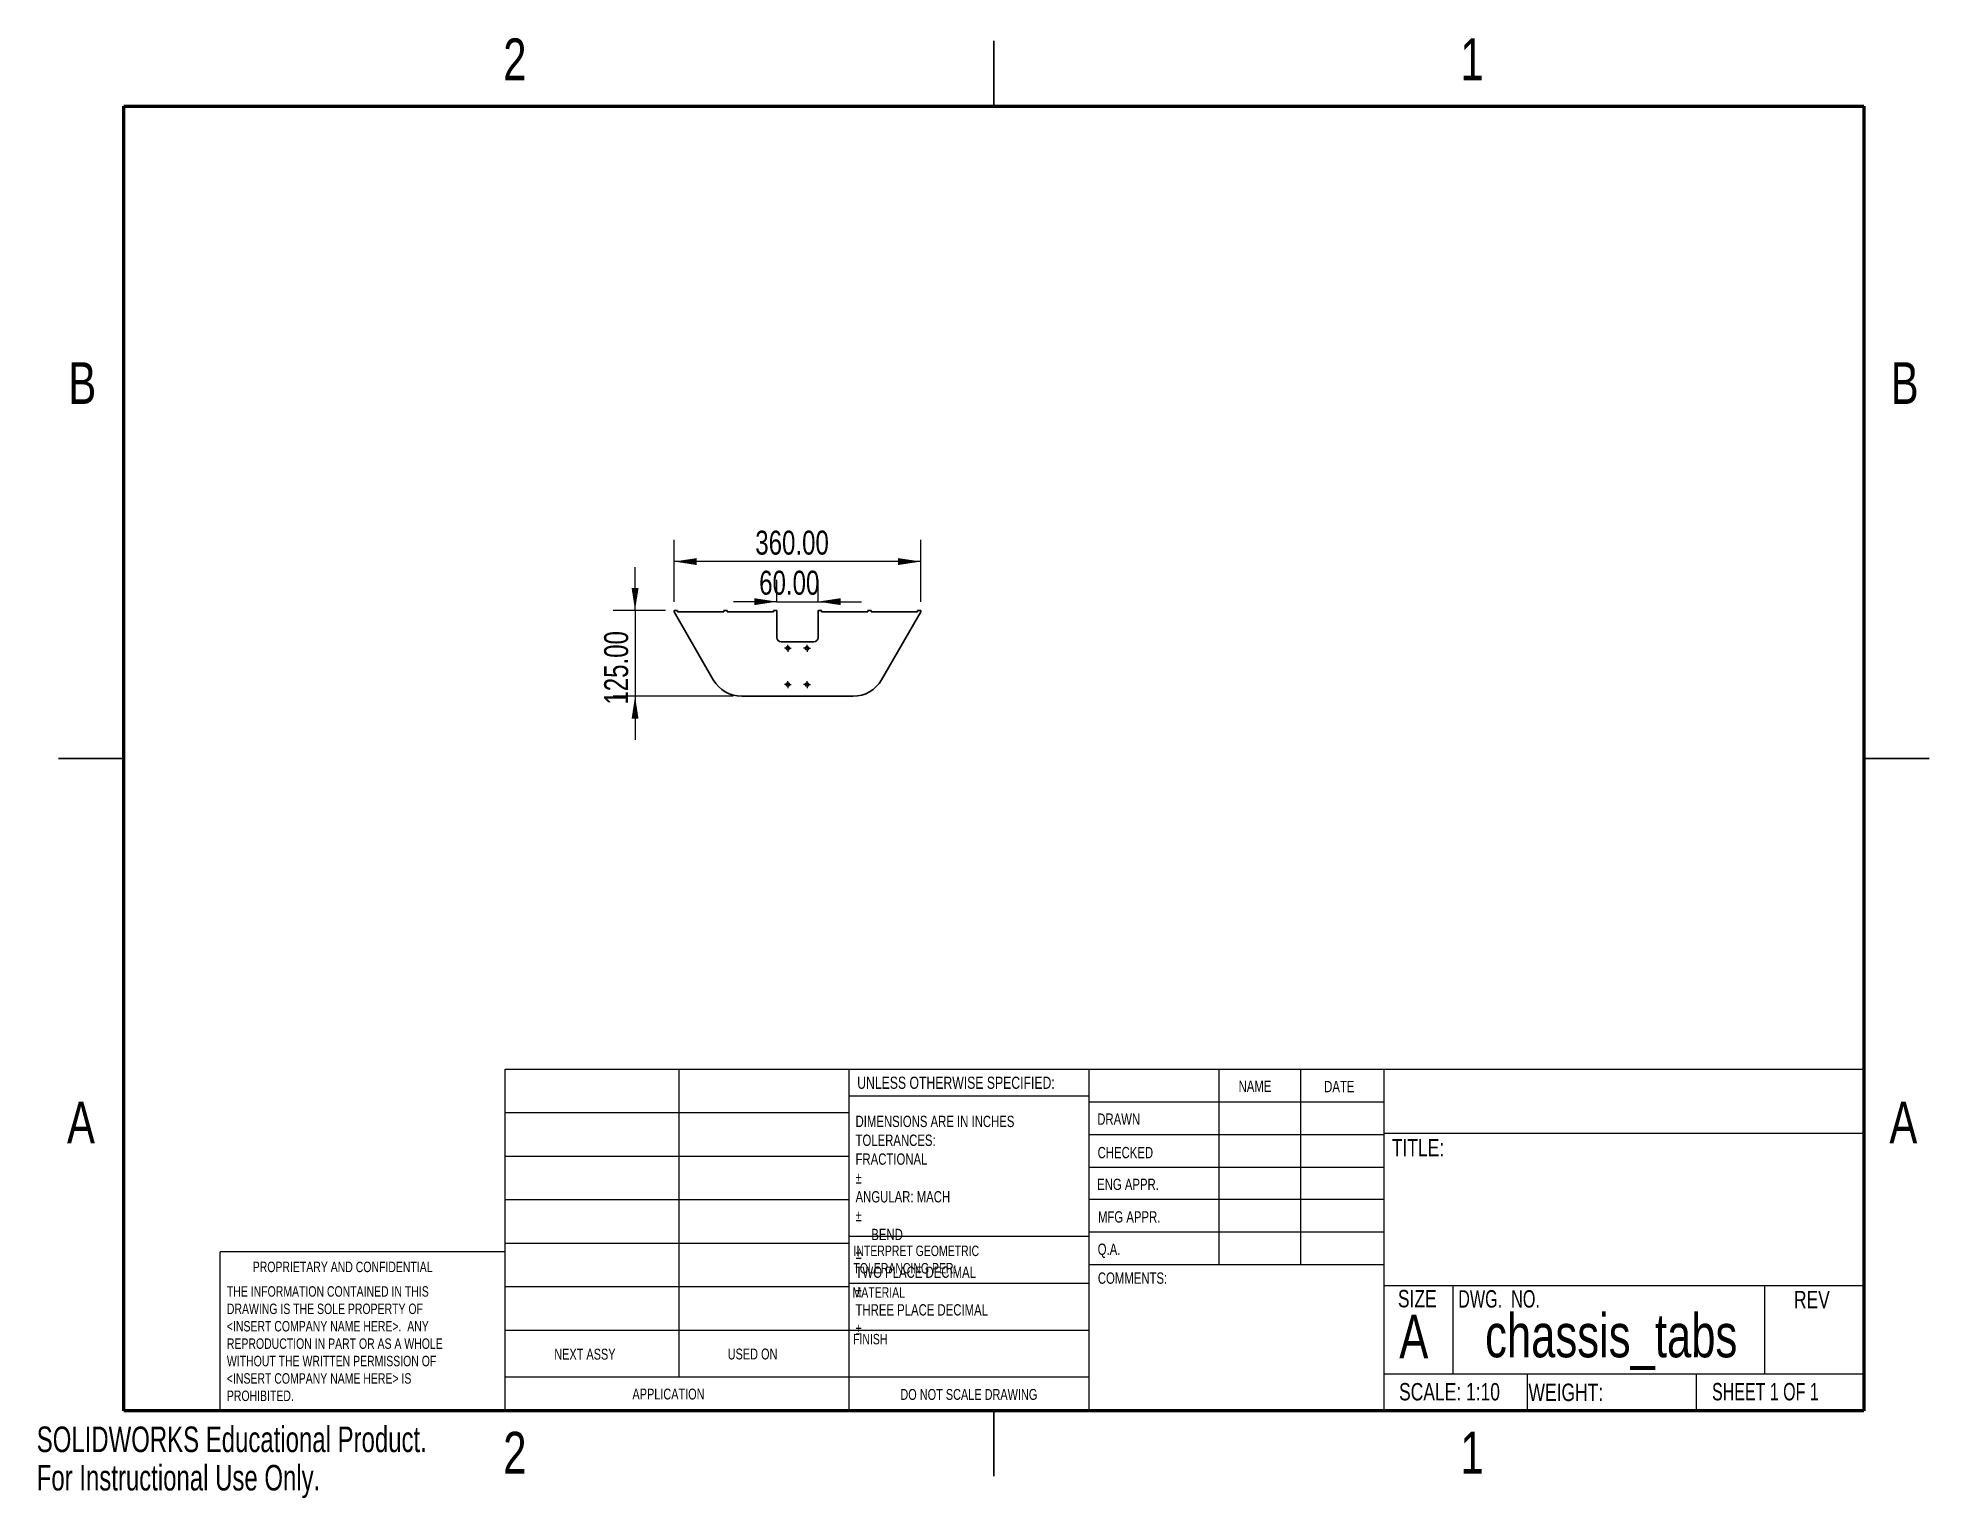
# Model space of a CAD drawing. Header units: millimetres. Extents: x 0 to 276, y 0 to 213.
import ezdxf

# ---------------------------------------------------------------- set-up
doc = ezdxf.new("R2010")
doc.units = ezdxf.units.MM
doc.styles.add('SLDTEXTSTYLE0', font='TXT', dxfattribs={"width": 0.75})
doc.styles.add('SLDTEXTSTYLE1', font='TXT', dxfattribs={"width": 0.6875})
doc.styles.add('SLDTEXTSTYLE2', font='TXT', dxfattribs={"width": 0.694444})
doc.styles.add('SLDTEXTSTYLE3', font='TXT', dxfattribs={"width": 0.7})
doc.dimstyles.new('SLDDIMSTYLE0', dxfattribs={"dimtxt": 3.5, "dimasz": 3.302, "dimexe": 0, "dimexo": 0.0625, "dimgap": 0.875, "dimtad": 1, "dimlfac": 10, "dimrnd": 1e-09, "dimzin": 4, "dimdsep": 46, "dimtxsty": 'SLDTEXTSTYLE0', "dimsah": 1, "dimcen": 0.09, "dimadec": 0, "dimazin": 1, "dimtfac": 1, "dimtofl": 0, "dimtmove": 0, "dimatfit": 3, "dimfxl": 1, "dimfrac": 2, "dimtolj": 1, "dimtzin": 12, "dimarcsym": 0})
doc.dimstyles.new('SLDDIMSTYLE1', dxfattribs={"dimtxt": 3.5, "dimasz": 3.302, "dimexe": 0, "dimexo": 0.0625, "dimgap": 0.875, "dimtad": 1, "dimlfac": 10, "dimrnd": 1e-09, "dimzin": 4, "dimdsep": 46, "dimtxsty": 'SLDTEXTSTYLE0', "dimsah": 1, "dimcen": 0.09, "dimadec": 0, "dimazin": 1, "dimtfac": 1, "dimtmove": 0, "dimatfit": 0, "dimfxl": 1, "dimfrac": 2, "dimtolj": 1, "dimtzin": 12, "dimarcsym": 0})

# ---------------------------------------------------------------- blocks, each defined once
blk = doc.blocks.new('_D')
at = {"color": 7, "linetype": 'Continuous', "lineweight": 0}
for p, q in [((93.04, 130.82), (93.04, 139.88)), ((129.04, 130.82), (129.04, 139.88)), ((129.04, 136.71), (93.04, 136.71))]:
    blk.add_line(p, q, dxfattribs=at)
at = {"color": 7, "linetype": 'Continuous', "lineweight": 18}
for points in [[(93.04, 136.71), (96.34, 136.2), (96.34, 137.21)], [(129.04, 136.71), (125.73, 137.21), (125.73, 136.2)]]:
    blk.add_solid(points, dxfattribs=at)
at = {"color": 7, "linetype": 'Continuous', "lineweight": 18, "insert": (104.88, 141.22), "char_height": 3.5, "attachment_point": 1, "style": 'SLDTEXTSTYLE0'}
blk.add_mtext('360.00', dxfattribs=at)
blk = doc.blocks.new('_D_1')
at = {"color": 7, "linetype": 'Continuous', "lineweight": 0}
for p, q in [((87.33, 129.55), (87.33, 135.9)), ((91.77, 129.55), (84.16, 129.55)), ((87.33, 129.55), (87.33, 117.05)), ((101.64, 117.05), (84.16, 117.05)), ((87.33, 117.05), (87.33, 110.7))]:
    blk.add_line(p, q, dxfattribs=at)
at = {"color": 7, "linetype": 'Continuous', "lineweight": 18}
for points in [[(87.33, 129.55), (87.84, 132.85), (86.83, 132.85)], [(87.33, 117.05), (86.83, 113.75), (87.84, 113.75)]]:
    blk.add_solid(points, dxfattribs=at)
at = {"color": 7, "linetype": 'Continuous', "lineweight": 18, "insert": (82.82, 115.82), "char_height": 3.5, "attachment_point": 1, "rotation": 90, "style": 'SLDTEXTSTYLE0'}
blk.add_mtext('125.00', dxfattribs=at)
blk = doc.blocks.new('_D_2')
at = {"color": 7, "linetype": 'Continuous', "lineweight": 0}
for p, q in [((108.04, 130.82), (108.04, 134.03)), ((114.04, 130.82), (114.04, 134.03)), ((108.04, 130.85), (101.69, 130.85)), ((108.04, 130.85), (114.04, 130.85)), ((114.04, 130.85), (120.39, 130.85))]:
    blk.add_line(p, q, dxfattribs=at)
at = {"color": 7, "linetype": 'Continuous', "lineweight": 18}
for points in [[(108.04, 130.85), (104.73, 131.36), (104.73, 130.35)], [(114.04, 130.85), (117.34, 130.35), (117.34, 131.36)]]:
    blk.add_solid(points, dxfattribs=at)
at = {"color": 7, "linetype": 'Continuous', "lineweight": 18, "insert": (105.45, 135.37), "char_height": 3.5, "attachment_point": 1, "style": 'SLDTEXTSTYLE0'}
blk.add_mtext('60.00', dxfattribs=at)
blk = doc.blocks.new('SW_CENTERMARKSYMBOL_0')
at = {"color": 0, "linetype": 'Continuous', "lineweight": 18}
for p, q in [((-0.254, 0), (-0.504, 0)), ((0, 0), (-0.254, 0)), ((0, 0.254), (0, 0.504)), ((0, 0), (0, 0.254)), ((0, 0), (0, -0.254)), ((0, 0), (0.254, 0)), ((0.254, 0), (0.504, 0)), ((0, -0.254), (0, -0.504))]:
    blk.add_line(p, q, dxfattribs=at)
blk = doc.blocks.new('SW_CENTERMARKSYMBOL_1')
at = {"color": 0, "linetype": 'Continuous', "lineweight": 18}
for p, q in [((-0.254, 0), (-0.504, 0)), ((0, 0), (-0.254, 0)), ((0, 0.254), (0, 0.504)), ((0, 0), (0, 0.254)), ((0, 0), (0, -0.254)), ((0, 0), (0.254, 0)), ((0.254, 0), (0.504, 0)), ((0, -0.254), (0, -0.504))]:
    blk.add_line(p, q, dxfattribs=at)
blk = doc.blocks.new('SW_CENTERMARKSYMBOL_2')
at = {"color": 0, "linetype": 'Continuous', "lineweight": 18}
for p, q in [((-0.254, 0), (-0.504, 0)), ((0, 0), (-0.254, 0)), ((0, 0.254), (0, 0.504)), ((0, 0), (0, 0.254)), ((0, 0), (0, -0.254)), ((0, 0), (0.254, 0)), ((0.254, 0), (0.504, 0)), ((0, -0.254), (0, -0.504))]:
    blk.add_line(p, q, dxfattribs=at)
blk = doc.blocks.new('SW_CENTERMARKSYMBOL_3')
at = {"color": 0, "linetype": 'Continuous', "lineweight": 18}
for p, q in [((-0.254, 0), (-0.504, 0)), ((0, 0), (-0.254, 0)), ((0, 0.254), (0, 0.504)), ((0, 0), (0, 0.254)), ((0, 0), (0, -0.254)), ((0, 0), (0.254, 0)), ((0.254, 0), (0.504, 0)), ((0, -0.254), (0, -0.504))]:
    blk.add_line(p, q, dxfattribs=at)

msp = doc.modelspace()

# ---------------------------------------------------------------- linework, layer by layer
at = {"color": 7, "linetype": 'Continuous', "lineweight": 25}
for p, q in [((139.7, 212.725), (139.7, 203.2)), ((139.7, 203.2), (139.7, 212.725)), ((93.0353, 129.5473), (93.0353, 129.3473)), ((93.5353, 129.5473), (93.0353, 129.5473)), ((98.7511, 119.4473), (93.0353, 129.3473)), ((93.5353, 129.5473), (93.5353, 129.3473)), ((93.5353, 129.3473), (100.2853, 129.3473)), ((100.2853, 129.5473), (100.2853, 129.3473)), ((100.7853, 129.5473), (100.2853, 129.5473)), ((100.7853, 129.5473), (100.7853, 129.3473)), ((100.7853, 129.3473), (107.5353, 129.3473)), ((107.5353, 129.5473), (107.5353, 129.3473)), ((108.0353, 129.5473), (107.5353, 129.5473)), ((108.0353, 129.5473), (108.0353, 125.5973)), ((114.0353, 125.5973), (114.0353, 129.5473)), ((114.0353, 129.5473), (114.5353, 129.5473)), ((114.5353, 129.5473), (114.5353, 129.3473)), ((114.5353, 129.3473), (121.2853, 129.3473)), ((121.2853, 129.5473), (121.2853, 129.3473)), ((121.2853, 129.5473), (121.7853, 129.5473)), ((121.7853, 129.5473), (121.7853, 129.3473)), ((121.7853, 129.3473), (128.5353, 129.3473)), ((129.0353, 129.3473), (123.3195, 119.4473)), ((128.5353, 129.5473), (128.5353, 129.3473)), ((128.5353, 129.5473), (129.0353, 129.5473)), ((129.0353, 129.5473), (129.0353, 129.3473)), ((108.6353, 124.9973), (113.4353, 124.9973)), ((119.1626, 117.0473), (102.908, 117.0473)), ((3.175, 107.95), (12.7, 107.95)), ((12.7, 107.95), (3.175, 107.95)), ((276.225, 107.95), (266.7, 107.95)), ((266.7, 107.95), (276.225, 107.95)), ((139.7, 3.175), (139.7, 12.7)), ((139.7, 12.7), (139.7, 3.175))]:
    msp.add_line(p, q, dxfattribs=at)
at = {"color": 7, "linetype": 'Continuous', "lineweight": 50}
for p, q in [((12.7, 12.7), (12.7, 203.2)), ((12.7, 203.2), (266.7, 203.2)), ((266.7, 203.2), (266.7, 12.7)), ((266.7, 12.7), (12.7, 12.7))]:
    msp.add_line(p, q, dxfattribs=at)
at = {"color": 7, "linetype": 'Continuous', "lineweight": 18}
for p, q in [((68.3541, 62.5944), (266.7, 62.5944)), ((68.3541, 12.7), (68.3541, 62.5944)), ((93.7028, 62.5944), (93.7028, 17.6854)), ((118.5737, 12.7), (118.5737, 62.5944)), ((153.5481, 62.5944), (153.5481, 12.7)), ((172.5601, 62.5944), (172.5601, 34.0194)), ((184.4607, 62.5944), (184.4607, 34.0194)), ((196.6285, 62.5944), (196.6285, 12.7)), ((153.5481, 58.6742), (118.5737, 58.6742)), ((68.3541, 56.2444), (118.5737, 56.2444)), ((153.5481, 57.8319), (196.6285, 57.8319)), ((153.5481, 53.0694), (196.6285, 53.0694)), ((196.6285, 53.2688), (266.7, 53.2688)), ((68.3541, 49.8944), (118.5737, 49.8944)), ((153.5481, 48.3069), (196.6285, 48.3069)), ((68.3541, 43.5444), (118.5737, 43.5444)), ((196.6285, 43.5444), (153.5481, 43.5444)), ((196.6285, 38.7819), (153.5481, 38.7819)), ((26.769, 12.7), (26.769, 35.9244)), ((68.3541, 35.9244), (26.769, 35.9244)), ((68.3541, 37.1944), (118.5737, 37.1944)), ((118.5737, 38.1946), (153.6626, 38.1946)), ((196.6285, 34.0194), (153.6626, 34.0194)), ((68.3541, 30.8444), (118.5737, 30.8444)), ((118.5737, 31.3366), (153.6626, 31.3366)), ((196.6285, 30.9845), (266.7, 30.9845)), ((206.6753, 30.9845), (206.6753, 18.1073)), ((252.1728, 30.9845), (252.1728, 18.1073)), ((68.3541, 24.4944), (118.5737, 24.4944)), ((118.5737, 24.4786), (153.5481, 24.4786)), ((68.3541, 17.6854), (153.5481, 17.6854)), ((196.6285, 18.1073), (266.7, 18.1073)), ((217.5362, 18.1073), (217.5362, 12.7)), ((242.2227, 18.1073), (242.2227, 12.7))]:
    msp.add_line(p, q, dxfattribs=at)
at = {"color": 7, "linetype": 'Continuous', "lineweight": 25}
for centre in [(109.6353, 124.0473), (112.4353, 124.0473), (109.6353, 118.7473), (112.4353, 118.7473)]:
    msp.add_circle(centre, 0.25, dxfattribs=at)
for centre, radius, start, end in [((108.6353, 125.5973), 0.6, 180, 270), ((113.4353, 125.5973), 0.6, 270, 0), ((102.908, 121.8473), 4.8, 210, 270), ((119.1626, 121.8473), 4.8, 270, 330)]:
    msp.add_arc(centre, radius, start, end, dxfattribs=at)

# ---------------------------------------------------------------- block references
at = {"color": 7, "linetype": 'Continuous', "lineweight": 0}
for name, p in [('SW_CENTERMARKSYMBOL_2', (109.6353, 124.0473)), ('SW_CENTERMARKSYMBOL_3', (112.4353, 124.0473)), ('SW_CENTERMARKSYMBOL_0', (109.6353, 118.7473)), ('SW_CENTERMARKSYMBOL_1', (112.4353, 118.7473))]:
    msp.add_blockref(name, p, dxfattribs=at)

# ---------------------------------------------------------------- texts
for s, insert, char_height, attachment_point, style in [('2', (69.7886, 213.0873), 6.096, 2, 'SLDTEXTSTYLE0'), ('1', (209.4886, 213.0873), 6.096, 2, 'SLDTEXTSTYLE0'), ('B', (6.6534, 165.8123), 6.096, 2, 'SLDTEXTSTYLE0'), ('B', (272.6534, 165.8123), 6.096, 2, 'SLDTEXTSTYLE0'), ('UNLESS OTHERWISE SPECIFIED:', (119.758, 61.499), 1.778, 1, 'SLDTEXTSTYLE0'), ('NAME', (175.4238, 60.923), 1.651, 1, 'SLDTEXTSTYLE0'), ('DATE', (187.9149, 60.8789), 1.651, 1, 'SLDTEXTSTYLE0'), ('A', (6.4566, 57.8623), 6.096, 2, 'SLDTEXTSTYLE0'), ('DIMENSIONS ARE IN INCHES^JTOLERANCES:^JFRACTIONAL^J%%p^JANGULAR: MACH^J%%p^J     BEND ^J%%p^JTWO PLACE DECIMAL    ^J%%p^JTHREE PLACE DECIMAL  ^J%%p', (119.5173, 55.7945), 1.651, 1, 'SLDTEXTSTYLE0'), ('DRAWN', (154.7966, 56.1227), 1.651, 1, 'SLDTEXTSTYLE0'), ('A', (272.4566, 57.8623), 6.096, 2, 'SLDTEXTSTYLE0'), ('CHECKED', (154.8507, 51.2368), 1.651, 1, 'SLDTEXTSTYLE0'), ('TITLE:', (197.7934, 52.393), 2.54, 1, 'SLDTEXTSTYLE0'), ('ENG APPR.', (154.7772, 46.6008), 1.651, 1, 'SLDTEXTSTYLE0'), ('MFG APPR.', (154.9029, 41.8455), 1.651, 1, 'SLDTEXTSTYLE0'), ('INTERPRET GEOMETRIC^JTOLERANCING PER:', (119.2089, 36.8281), 1.524, 1, 'SLDTEXTSTYLE0'), ('Q.A.', (154.8616, 37.123), 1.651, 1, 'SLDTEXTSTYLE0'), ('PROPRIETARY AND CONFIDENTIAL', (31.5296, 34.4829), 1.524, 1, 'SLDTEXTSTYLE0'), ('THE INFORMATION CONTAINED IN THIS^JDRAWING IS THE SOLE PROPERTY OF^J<INSERT COMPANY NAME HERE>.  ANY ^JREPRODUCTION IN PART OR AS A WHOLE^JWITHOUT THE WRITTEN PERMISSION OF^J<INSERT COMPANY NAME HERE> IS ^JPROHIBITED.', (27.7544, 30.9022), 1.524, 1, 'SLDTEXTSTYLE0'), ('MATERIAL', (119.0802, 30.753), 1.524, 1, 'SLDTEXTSTYLE0'), ('COMMENTS:', (154.8838, 32.9087), 1.651, 1, 'SLDTEXTSTYLE0'), ('SIZE', (198.6796, 30.358), 2.54, 1, 'SLDTEXTSTYLE0'), ('DWG.  NO.', (207.4807, 30.3225), 2.54, 1, 'SLDTEXTSTYLE2'), ('REV', (256.4849, 30.2233), 2.54, 1, 'SLDTEXTSTYLE0'), ('A', (198.88, 26.7244), 6.35, 1, 'SLDTEXTSTYLE0'), ('chassis_tabs', (229.8128, 26.8729), 6.35, 2, 'SLDTEXTSTYLE0'), ('FINISH', (119.1497, 23.9382), 1.524, 1, 'SLDTEXTSTYLE0'), ('NEXT ASSY', (75.5415, 21.7713), 1.5875, 1, 'SLDTEXTSTYLE0'), ('USED ON', (100.8541, 21.7976), 1.5875, 1, 'SLDTEXTSTYLE0'), ('SCALE: 1:10', (198.8486, 16.7647), 2.54, 1, 'SLDTEXTSTYLE0'), ('WEIGHT:', (217.74, 16.6777), 2.54, 1, 'SLDTEXTSTYLE0'), ('SHEET 1 OF 1', (244.5309, 16.7729), 2.54, 1, 'SLDTEXTSTYLE1'), ('APPLICATION', (86.9496, 15.9496), 1.5875, 1, 'SLDTEXTSTYLE0'), ('DO NOT SCALE DRAWING', (136.0537, 15.8946), 1.5875, 2, 'SLDTEXTSTYLE0'), ('2', (69.7886, 9.6439), 6.096, 2, 'SLDTEXTSTYLE0'), ('1', (209.4886, 9.6439), 6.096, 2, 'SLDTEXTSTYLE0')]:
    msp.add_mtext(s, dxfattribs=dict(at, insert=insert, char_height=char_height, attachment_point=attachment_point, style=style))
at = {"color": 7, "linetype": 'Continuous', "char_height": 3.73507, "attachment_point": 1, "style": 'SLDTEXTSTYLE3'}
for s, insert in [('SOLIDWORKS Educational Product.', (0, 10.4174)), ('For Instructional Use Only.', (0, 4.8148))]:
    msp.add_mtext(s, dxfattribs=dict(at, insert=insert))

# ---------------------------------------------------------------- dimensions: what is measured, and where the dimension line sits
at = {"color": 7, "linetype": 'Continuous', "lineweight": 18}
for base, p1, p2, dimstyle, picture, middle in [((93.0353, 136.7053), (129.0353, 129.5473), (93.0353, 129.5473), 'SLDDIMSTYLE0', '_D', (111.9931, 136.7053)), ((114.0353, 130.8547), (108.0353, 129.5473), (114.0353, 129.5473), 'SLDDIMSTYLE1', '_D_2', (111.2673, 130.8547))]:
    dim = msp.add_linear_dim(base=base, p1=p1, p2=p2, dimstyle=dimstyle, dxfattribs=at)
    dim.commit()
    dim.dimension.update_dxf_attribs({"geometry": picture, "text_midpoint": middle, "dimtype": 160})
dim = msp.add_linear_dim(base=(87.3333, 117.0473), p1=(93.0353, 129.5473), p2=(102.908, 117.0473), angle=90, dimstyle='SLDDIMSTYLE1', dxfattribs=at)
dim.commit()
dim.dimension.update_dxf_attribs({"geometry": '_D_1', "text_midpoint": (87.3333, 122.9273), "dimtype": 160})

doc.saveas('drawing.dxf')
